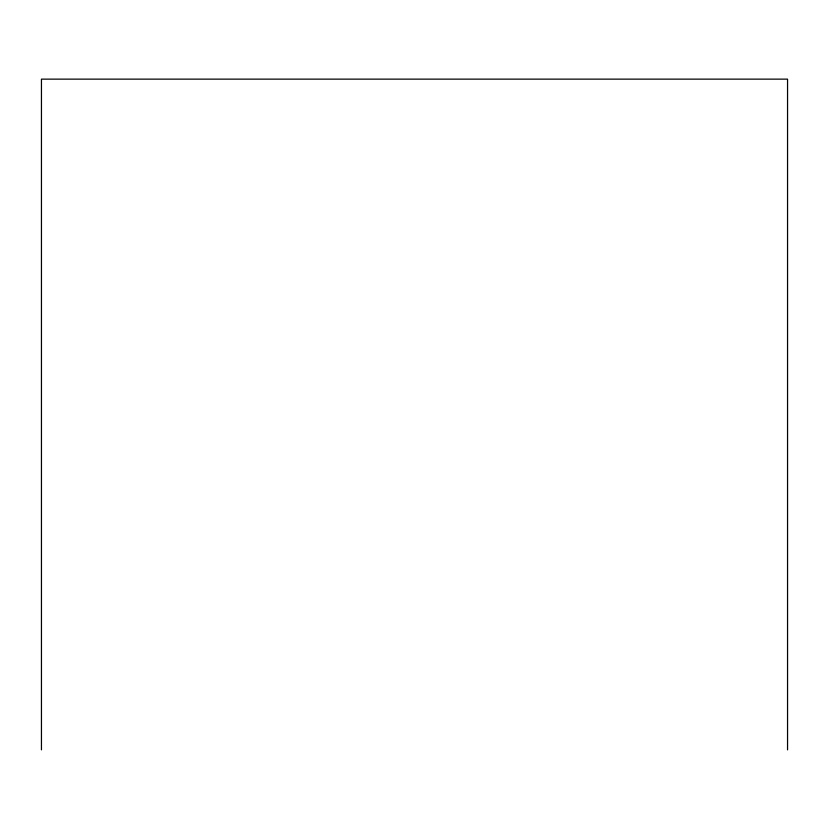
<?xml version="1.0" encoding="UTF-8"?>
<svg xmlns="http://www.w3.org/2000/svg" width="829" height="829" viewBox="0 0 829 829"><rect width="100%" height="100%" fill="white"/><g stroke="black" fill="none" stroke-linecap="round" stroke-linejoin="round"><path stroke-width="1.24" d="M787.55 749.862L787.55 79.138L41.45 79.138L41.45 749.862"/></g></svg>
